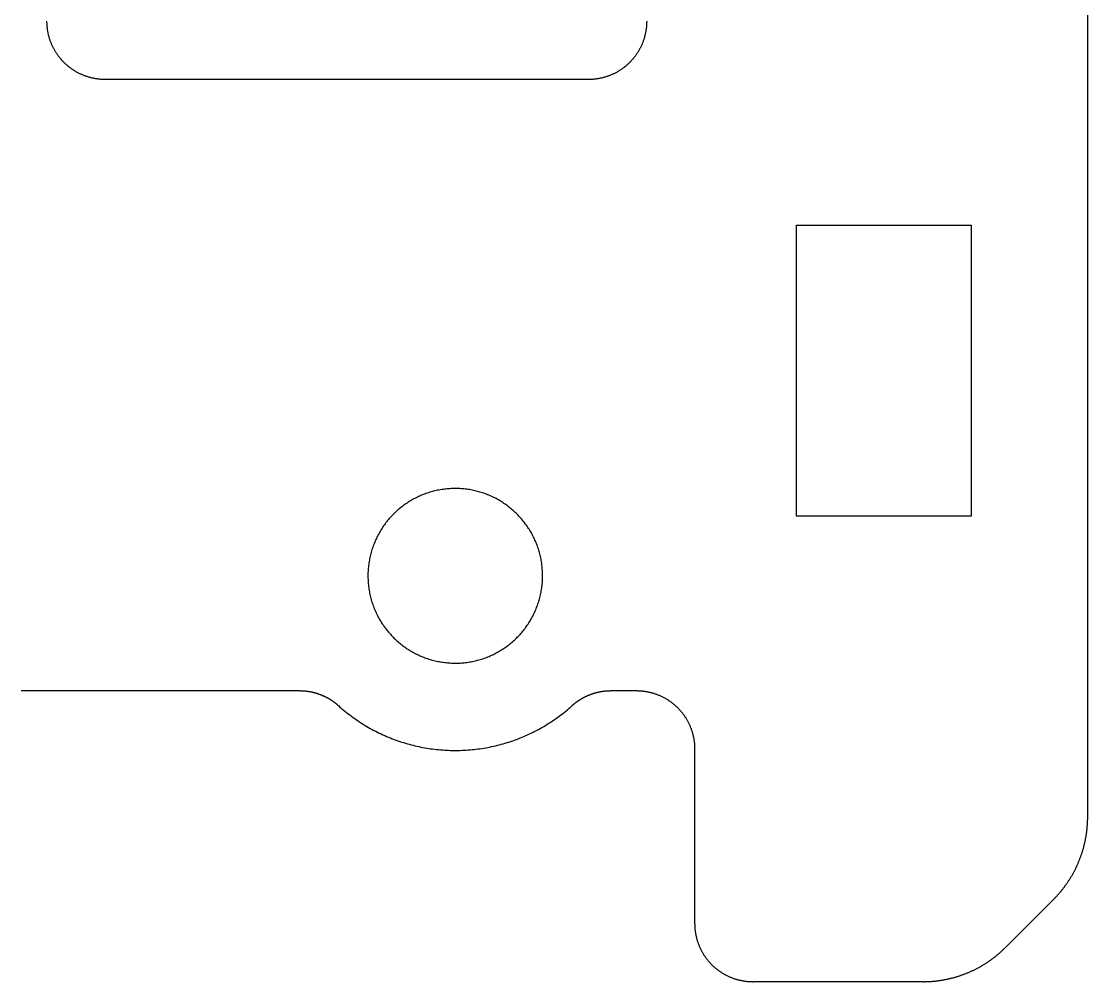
# Model space of a CAD drawing. Extents: x -66 to 66, y -41 to 41.
# Drawn here: x 47.19 to 65.5, y -1.45 to 15.05 of the extents above; entities that cross this region are included whole.
import ezdxf

# ---------------------------------------------------------------- set-up
doc = ezdxf.new("R2010")
doc.units = 0
doc.layers.add('LAYER_1', color=7, linetype='CONTINUOUS')

# ---------------------------------------------------------------- blocks, each defined once
blk = doc.blocks.new('BLOCK_83')
at = {"layer": 'LAYER_1', "color": 1}
blk.add_lwpolyline([(63.5, 11.551), (63.5, 6.551)], dxfattribs=at)
blk = doc.blocks.new('BLOCK_84')
at = {"layer": 'LAYER_1', "color": 1}
blk.add_lwpolyline([(63.5, 6.551), (60.5, 6.551)], dxfattribs=at)
blk = doc.blocks.new('BLOCK_85')
at = {"layer": 'LAYER_1', "color": 1}
blk.add_lwpolyline([(60.5, 6.551), (60.5, 11.551)], dxfattribs=at)
blk = doc.blocks.new('BLOCK_86')
at = {"layer": 'LAYER_1', "color": 1}
blk.add_lwpolyline([(60.5, 11.551), (63.5, 11.551)], dxfattribs=at)
blk = doc.blocks.new('BLOCK_202')
at = {"layer": 'LAYER_1', "color": 7}
blk.add_lwpolyline([(58.75, 2.551), (58.75, -0.449)], dxfattribs=at)
blk = doc.blocks.new('BLOCK_203')
at = {"layer": 'LAYER_1', "color": 7}
blk.add_polyline3d([(58.75, -0.449365, 0), (58.7501, -0.462392, 0), (58.7503, -0.475379, 0), (58.7507, -0.488324, 0), (58.7513, -0.501228, 0), (58.7521, -0.514089, 0), (58.753, -0.526906, 0), (58.754, -0.539678, 0), (58.7552, -0.552404, 0), (58.7566, -0.565083, 0), (58.7582, -0.577714, 0), (58.7599, -0.590296, 0), (58.7617, -0.602828, 0), (58.7637, -0.61531, 0), (58.7659, -0.627739, 0), (58.7682, -0.640115, 0), (58.7706, -0.652438, 0), (58.7732, -0.664705, 0), (58.776, -0.676916, 0), (58.7789, -0.689071, 0), (58.782, -0.701167, 0), (58.7852, -0.713205, 0), (58.7885, -0.725182, 0), (58.792, -0.737098, 0), (58.7957, -0.748953, 0), (58.7994, -0.760744, 0), (58.8033, -0.772471, 0), (58.8074, -0.784134, 0), (58.8116, -0.79573, 0), (58.8159, -0.807259, 0), (58.8204, -0.81872, 0), (58.825, -0.830112, 0), (58.8298, -0.841434, 0), (58.8347, -0.852685, 0), (58.8397, -0.863864, 0), (58.8448, -0.87497, 0), (58.8501, -0.886002, 0), (58.8555, -0.896959, 0), (58.8611, -0.907839, 0), (58.8667, -0.918643, 0), (58.8725, -0.929368, 0), (58.8784, -0.940014, 0), (58.8845, -0.950581, 0), (58.8907, -0.961066, 0), (58.897, -0.971469, 0), (58.9034, -0.981788, 0), (58.9099, -0.992024, 0), (58.9166, -1.00217, 0), (58.9233, -1.01224, 0), (58.9302, -1.02222, 0), (58.9372, -1.03211, 0), (58.9444, -1.04191, 0), (58.9516, -1.05162, 0), (58.959, -1.06123, 0), (58.9665, -1.07076, 0), (58.974, -1.08019, 0), (58.9817, -1.08953, 0), (58.9895, -1.09878, 0), (58.9975, -1.10792, 0), (59.0055, -1.11697, 0), (59.0136, -1.12593, 0), (59.0218, -1.13478, 0), (59.0302, -1.14353, 0), (59.0386, -1.15218, 0), (59.0472, -1.16073, 0), (59.0558, -1.16918, 0), (59.0646, -1.17752, 0), (59.0734, -1.18576, 0), (59.0824, -1.19389, 0), (59.0914, -1.20191, 0), (59.1006, -1.20983, 0), (59.1098, -1.21763, 0), (59.1192, -1.22533, 0), (59.1286, -1.23291, 0), (59.1381, -1.24039, 0), (59.1478, -1.24774, 0), (59.1575, -1.25499, 0), (59.1673, -1.26212, 0), (59.1771, -1.26913, 0), (59.1871, -1.27603, 0), (59.1972, -1.2828, 0), (59.2073, -1.28946, 0), (59.2176, -1.296, 0), (59.2279, -1.30241, 0), (59.2383, -1.30871, 0), (59.2488, -1.31488, 0), (59.2594, -1.32093, 0), (59.27, -1.32685, 0), (59.2807, -1.33264, 0), (59.2915, -1.33831, 0), (59.3024, -1.34385, 0), (59.3134, -1.34926, 0), (59.3244, -1.35454, 0), (59.3355, -1.35968, 0), (59.3467, -1.3647, 0), (59.3579, -1.36958, 0), (59.3693, -1.37433, 0), (59.3806, -1.37894, 0), (59.3921, -1.38342, 0), (59.4036, -1.38776, 0), (59.4152, -1.39196, 0), (59.4269, -1.39602, 0), (59.4386, -1.39994, 0), (59.4504, -1.40371, 0), (59.4623, -1.40735, 0), (59.4742, -1.41084, 0), (59.4862, -1.41419, 0), (59.4982, -1.4174, 0), (59.5103, -1.42045, 0), (59.5224, -1.42336, 0), (59.5347, -1.42612, 0), (59.5469, -1.42873, 0), (59.5593, -1.43119, 0), (59.5716, -1.4335, 0), (59.5841, -1.43566, 0), (59.5965, -1.43766, 0), (59.6091, -1.43951, 0), (59.6217, -1.44121, 0), (59.6343, -1.44274, 0), (59.647, -1.44412, 0), (59.6597, -1.44534, 0), (59.6725, -1.4464, 0), (59.6853, -1.4473, 0), (59.6981, -1.44804, 0), (59.711, -1.44862, 0), (59.724, -1.44903, 0), (59.737, -1.44928, 0), (59.75, -1.44937, 0)], dxfattribs=at)
blk = doc.blocks.new('BLOCK_204')
at = {"layer": 'LAYER_1', "color": 7}
blk.add_lwpolyline([(59.75, -1.449), (62.672, -1.449)], dxfattribs=at)
blk = doc.blocks.new('BLOCK_205')
at = {"layer": 'LAYER_1', "color": 7}
blk.add_polyline3d([(62.6716, -1.44937, 0), (62.6841, -1.44933, 0), (62.6966, -1.44921, 0), (62.7091, -1.44901, 0), (62.7216, -1.44874, 0), (62.7341, -1.44839, 0), (62.7466, -1.44796, 0), (62.7591, -1.44745, 0), (62.7715, -1.44687, 0), (62.784, -1.44621, 0), (62.7964, -1.44547, 0), (62.8088, -1.44465, 0), (62.8213, -1.44376, 0), (62.8337, -1.44279, 0), (62.846, -1.44175, 0), (62.8584, -1.44062, 0), (62.8708, -1.43942, 0), (62.8831, -1.43815, 0), (62.8955, -1.4368, 0), (62.9078, -1.43537, 0), (62.9201, -1.43387, 0), (62.9324, -1.43229, 0), (62.9447, -1.43064, 0), (62.957, -1.42891, 0), (62.9692, -1.4271, 0), (62.9814, -1.42522, 0), (62.9937, -1.42327, 0), (63.0059, -1.42124, 0), (63.018, -1.41914, 0), (63.0302, -1.41696, 0), (63.0424, -1.4147, 0), (63.0545, -1.41238, 0), (63.0666, -1.40997, 0), (63.0787, -1.4075, 0), (63.0908, -1.40495, 0), (63.1028, -1.40232, 0), (63.1149, -1.39963, 0), (63.1269, -1.39686, 0), (63.1389, -1.39401, 0), (63.1509, -1.3911, 0), (63.1628, -1.38811, 0), (63.1747, -1.38504, 0), (63.1867, -1.38191, 0), (63.1985, -1.3787, 0), (63.2104, -1.37542, 0), (63.2223, -1.37206, 0), (63.2341, -1.36864, 0), (63.2459, -1.36514, 0), (63.2577, -1.36157, 0), (63.2694, -1.35793, 0), (63.2811, -1.35421, 0), (63.2928, -1.35043, 0), (63.3045, -1.34657, 0), (63.3162, -1.34264, 0), (63.3278, -1.33864, 0), (63.3394, -1.33457, 0), (63.351, -1.33043, 0), (63.3625, -1.32622, 0), (63.3741, -1.32194, 0), (63.3856, -1.31758, 0), (63.397, -1.31316, 0), (63.4085, -1.30867, 0), (63.4199, -1.3041, 0), (63.4313, -1.29947, 0), (63.4426, -1.29476, 0), (63.4539, -1.28999, 0), (63.4652, -1.28515, 0), (63.4765, -1.28024, 0), (63.4877, -1.27525, 0), (63.499, -1.2702, 0), (63.5101, -1.26508, 0), (63.5213, -1.25989, 0), (63.5324, -1.25464, 0), (63.5435, -1.24931, 0), (63.5545, -1.24392, 0), (63.5655, -1.23845, 0), (63.5765, -1.23292, 0), (63.5875, -1.22732, 0), (63.5984, -1.22166, 0), (63.6093, -1.21592, 0), (63.6201, -1.21012, 0), (63.6309, -1.20425, 0), (63.6417, -1.19831, 0), (63.6525, -1.19231, 0), (63.6632, -1.18623, 0), (63.6739, -1.18009, 0), (63.6845, -1.17389, 0), (63.6951, -1.16762, 0), (63.7057, -1.16128, 0), (63.7162, -1.15487, 0), (63.7267, -1.1484, 0), (63.7372, -1.14186, 0), (63.7476, -1.13526, 0), (63.758, -1.12859, 0), (63.7683, -1.12185, 0), (63.7786, -1.11505, 0), (63.7889, -1.10819, 0), (63.7991, -1.10125, 0), (63.8093, -1.09426, 0), (63.8194, -1.08719, 0), (63.8295, -1.08007, 0), (63.8396, -1.07288, 0), (63.8496, -1.06562, 0), (63.8596, -1.0583, 0), (63.8695, -1.05091, 0), (63.8794, -1.04346, 0), (63.8893, -1.03595, 0), (63.8991, -1.02837, 0), (63.9088, -1.02073, 0), (63.9186, -1.01302, 0), (63.9283, -1.00525, 0), (63.9379, -0.99742, 0), (63.9475, -0.989524, 0), (63.957, -0.981565, 0), (63.9665, -0.973543, 0), (63.976, -0.965458, 0), (63.9854, -0.95731, 0), (63.9948, -0.949099, 0), (64.0041, -0.940826, 0), (64.0133, -0.932491, 0), (64.0226, -0.924093, 0), (64.0317, -0.915634, 0), (64.0409, -0.907112, 0), (64.05, -0.898528, 0), (64.059, -0.889883, 0), (64.068, -0.881177, 0), (64.0769, -0.872408, 0), (64.0858, -0.863579, 0)], dxfattribs=at)
blk = doc.blocks.new('BLOCK_206')
at = {"layer": 'LAYER_1', "color": 7}
blk.add_lwpolyline([(64.086, -0.864), (64.914, -0.035)], dxfattribs=at)
blk = doc.blocks.new('BLOCK_207')
at = {"layer": 'LAYER_1', "color": 7}
blk.add_polyline3d([(64.914, -0.035, 0), (64.923, -0.026, 0), (64.932, -0.017, 0), (64.941, -0.008, 0), (64.949, 0.001, 0), (64.958, 0.01, 0), (64.966, 0.019, 0), (64.975, 0.028, 0), (64.983, 0.037, 0), (64.992, 0.047, 0), (65, 0.056, 0), (65.008, 0.065, 0), (65.016, 0.075, 0), (65.024, 0.084, 0), (65.032, 0.094, 0), (65.04, 0.103, 0), (65.048, 0.113, 0), (65.056, 0.122, 0), (65.064, 0.132, 0), (65.071, 0.142, 0), (65.079, 0.152, 0), (65.087, 0.161, 0), (65.094, 0.171, 0), (65.102, 0.181, 0), (65.109, 0.191, 0), (65.116, 0.201, 0), (65.124, 0.211, 0), (65.131, 0.221, 0), (65.138, 0.231, 0), (65.145, 0.241, 0), (65.152, 0.252, 0), (65.159, 0.262, 0), (65.166, 0.272, 0), (65.172, 0.282, 0), (65.179, 0.293, 0), (65.186, 0.303, 0), (65.192, 0.313, 0), (65.199, 0.324, 0), (65.206, 0.334, 0), (65.212, 0.345, 0), (65.218, 0.356, 0), (65.225, 0.366, 0), (65.231, 0.377, 0), (65.237, 0.387, 0), (65.243, 0.398, 0), (65.249, 0.409, 0), (65.255, 0.42, 0), (65.261, 0.431, 0), (65.267, 0.441, 0), (65.272, 0.452, 0), (65.278, 0.463, 0), (65.284, 0.474, 0), (65.289, 0.485, 0), (65.295, 0.496, 0), (65.3, 0.507, 0), (65.305, 0.518, 0), (65.311, 0.529, 0), (65.316, 0.541, 0), (65.321, 0.552, 0), (65.326, 0.563, 0), (65.331, 0.574, 0), (65.336, 0.585, 0), (65.341, 0.597, 0), (65.345, 0.608, 0), (65.35, 0.619, 0), (65.355, 0.631, 0), (65.359, 0.642, 0), (65.364, 0.654, 0), (65.368, 0.665, 0), (65.373, 0.677, 0), (65.377, 0.688, 0), (65.381, 0.7, 0), (65.385, 0.711, 0), (65.389, 0.723, 0), (65.393, 0.734, 0), (65.397, 0.746, 0), (65.401, 0.758, 0), (65.405, 0.769, 0), (65.409, 0.781, 0), (65.412, 0.793, 0), (65.416, 0.805, 0), (65.419, 0.817, 0), (65.423, 0.828, 0), (65.426, 0.84, 0), (65.429, 0.852, 0), (65.433, 0.864, 0), (65.436, 0.876, 0), (65.439, 0.888, 0), (65.442, 0.9, 0), (65.445, 0.912, 0), (65.448, 0.924, 0), (65.45, 0.936, 0), (65.453, 0.948, 0), (65.456, 0.96, 0), (65.458, 0.972, 0), (65.461, 0.984, 0), (65.463, 0.996, 0), (65.465, 1.008, 0), (65.468, 1.02, 0), (65.47, 1.033, 0), (65.472, 1.045, 0), (65.474, 1.057, 0), (65.476, 1.069, 0), (65.478, 1.081, 0), (65.48, 1.094, 0), (65.481, 1.106, 0), (65.483, 1.118, 0), (65.484, 1.131, 0), (65.486, 1.143, 0), (65.487, 1.155, 0), (65.489, 1.167, 0), (65.49, 1.18, 0), (65.491, 1.192, 0), (65.492, 1.205, 0), (65.493, 1.217, 0), (65.494, 1.229, 0), (65.495, 1.242, 0), (65.496, 1.254, 0), (65.497, 1.267, 0), (65.498, 1.279, 0), (65.498, 1.292, 0), (65.499, 1.304, 0), (65.499, 1.317, 0), (65.499, 1.329, 0), (65.5, 1.342, 0), (65.5, 1.354, 0), (65.5, 1.367, 0), (65.5, 1.379, 0)], dxfattribs=at)
blk = doc.blocks.new('BLOCK_208')
at = {"layer": 'LAYER_1', "color": 7}
blk.add_lwpolyline([(65.5, 1.379), (65.5, 37.722)], dxfattribs=at)
blk = doc.blocks.new('BLOCK_240')
at = {"layer": 'LAYER_1', "color": 7}
blk.add_lwpolyline([(47.185, 3.551), (51.962, 3.551)], dxfattribs=at)
blk = doc.blocks.new('BLOCK_241')
at = {"layer": 'LAYER_1', "color": 7}
blk.add_polyline3d([(51.9623, 3.55063, 0), (51.9681, 3.55062, 0), (51.974, 3.55057, 0), (51.9798, 3.55048, 0), (51.9856, 3.55036, 0), (51.9914, 3.55021, 0), (51.9973, 3.55002, 0), (52.0031, 3.5498, 0), (52.0089, 3.54955, 0), (52.0147, 3.54926, 0), (52.0205, 3.54894, 0), (52.0263, 3.54859, 0), (52.0321, 3.5482, 0), (52.0378, 3.54778, 0), (52.0436, 3.54732, 0), (52.0494, 3.54684, 0), (52.0552, 3.54631, 0), (52.0609, 3.54576, 0), (52.0667, 3.54517, 0), (52.0724, 3.54455, 0), (52.0782, 3.5439, 0), (52.0839, 3.54321, 0), (52.0897, 3.54249, 0), (52.0954, 3.54174, 0), (52.1011, 3.54095, 0), (52.1068, 3.54014, 0), (52.1126, 3.53929, 0), (52.1183, 3.5384, 0), (52.1239, 3.53749, 0), (52.1296, 3.53654, 0), (52.1353, 3.53556, 0), (52.141, 3.53454, 0), (52.1467, 3.5335, 0), (52.1523, 3.53242, 0), (52.158, 3.53131, 0), (52.1636, 3.53016, 0), (52.1693, 3.52899, 0), (52.1749, 3.52778, 0), (52.1805, 3.52654, 0), (52.1861, 3.52527, 0), (52.1917, 3.52397, 0), (52.1973, 3.52263, 0), (52.2029, 3.52126, 0), (52.2085, 3.51986, 0), (52.214, 3.51843, 0), (52.2196, 3.51697, 0), (52.2251, 3.51548, 0), (52.2307, 3.51395, 0), (52.2362, 3.51239, 0), (52.2417, 3.5108, 0), (52.2472, 3.50918, 0), (52.2527, 3.50753, 0), (52.2582, 3.50585, 0), (52.2637, 3.50413, 0), (52.2692, 3.50238, 0), (52.2746, 3.50061, 0), (52.2801, 3.4988, 0), (52.2855, 3.49696, 0), (52.291, 3.49509, 0), (52.2964, 3.49318, 0), (52.3018, 3.49125, 0), (52.3072, 3.48929, 0), (52.3125, 3.48729, 0), (52.3179, 3.48527, 0), (52.3233, 3.48321, 0), (52.3286, 3.48112, 0), (52.334, 3.47901, 0), (52.3393, 3.47686, 0), (52.3446, 3.47468, 0), (52.3499, 3.47247, 0), (52.3552, 3.47023, 0), (52.3604, 3.46796, 0), (52.3657, 3.46566, 0), (52.3709, 3.46333, 0), (52.3762, 3.46097, 0), (52.3814, 3.45858, 0), (52.3866, 3.45615, 0), (52.3918, 3.4537, 0), (52.397, 3.45122, 0), (52.4022, 3.44871, 0), (52.4073, 3.44617, 0), (52.4124, 3.4436, 0), (52.4176, 3.44099, 0), (52.4227, 3.43836, 0), (52.4278, 3.4357, 0), (52.4329, 3.43301, 0), (52.4379, 3.43029, 0), (52.443, 3.42754, 0), (52.448, 3.42476, 0), (52.453, 3.42195, 0), (52.458, 3.41911, 0), (52.463, 3.41625, 0), (52.468, 3.41335, 0), (52.473, 3.41042, 0), (52.4779, 3.40747, 0), (52.4828, 3.40448, 0), (52.4877, 3.40147, 0), (52.4926, 3.39843, 0), (52.4975, 3.39536, 0), (52.5024, 3.39225, 0), (52.5072, 3.38913, 0), (52.5121, 3.38597, 0), (52.5169, 3.38278, 0), (52.5217, 3.37956, 0), (52.5264, 3.37632, 0), (52.5312, 3.37304, 0), (52.5359, 3.36974, 0), (52.5407, 3.36641, 0), (52.5454, 3.36305, 0), (52.5501, 3.35967, 0), (52.5547, 3.35625, 0), (52.5594, 3.35281, 0), (52.564, 3.34933, 0), (52.5687, 3.34583, 0), (52.5733, 3.3423, 0), (52.5778, 3.33875, 0), (52.5824, 3.33516, 0), (52.5869, 3.33155, 0), (52.5915, 3.32791, 0), (52.596, 3.32424, 0), (52.6005, 3.32054, 0), (52.6049, 3.31682, 0), (52.6094, 3.31306, 0), (52.6138, 3.30928, 0), (52.6182, 3.30547, 0), (52.6226, 3.30164, 0), (52.627, 3.29778, 0), (52.6313, 3.29388, 0)], dxfattribs=at)
blk = doc.blocks.new('BLOCK_242')
at = {"layer": 'LAYER_1', "color": 7}
blk.add_polyline3d([(52.6313, 3.29388, 0), (52.6584, 3.26982, 0), (52.6857, 3.24613, 0), (52.7131, 3.22282, 0), (52.7408, 3.1999, 0), (52.7688, 3.17736, 0), (52.7969, 3.1552, 0), (52.8252, 3.13343, 0), (52.8537, 3.11203, 0), (52.8824, 3.09102, 0), (52.9113, 3.07039, 0), (52.9403, 3.05014, 0), (52.9696, 3.03027, 0), (52.999, 3.01079, 0), (53.0286, 2.99169, 0), (53.0584, 2.97297, 0), (53.0883, 2.95463, 0), (53.1184, 2.93667, 0), (53.1487, 2.9191, 0), (53.1791, 2.90191, 0), (53.2097, 2.8851, 0), (53.2405, 2.86867, 0), (53.2713, 2.85262, 0), (53.3024, 2.83696, 0), (53.3335, 2.82168, 0), (53.3648, 2.80678, 0), (53.3963, 2.79226, 0), (53.4278, 2.77812, 0), (53.4595, 2.76437, 0), (53.4913, 2.751, 0), (53.5233, 2.73801, 0), (53.5553, 2.7254, 0), (53.5875, 2.71318, 0), (53.6197, 2.70133, 0), (53.6521, 2.68987, 0), (53.6846, 2.67879, 0), (53.7172, 2.6681, 0), (53.7498, 2.65778, 0), (53.7826, 2.64785, 0), (53.8155, 2.6383, 0), (53.8484, 2.62913, 0), (53.8814, 2.62034, 0), (53.9145, 2.61193, 0), (53.9477, 2.60391, 0), (53.9809, 2.59627, 0), (54.0142, 2.58901, 0), (54.0476, 2.58214, 0), (54.081, 2.57564, 0), (54.1145, 2.56953, 0), (54.1481, 2.5638, 0), (54.1817, 2.55845, 0), (54.2153, 2.55348, 0), (54.249, 2.5489, 0), (54.2827, 2.54469, 0), (54.3165, 2.54087, 0), (54.3503, 2.53744, 0), (54.3841, 2.53438, 0), (54.4179, 2.53171, 0), (54.4518, 2.52941, 0), (54.4857, 2.5275, 0), (54.5196, 2.52597, 0), (54.5535, 2.52483, 0), (54.5875, 2.52406, 0), (54.6214, 2.52368, 0), (54.6553, 2.52368, 0), (54.6893, 2.52406, 0), (54.7232, 2.52483, 0), (54.7571, 2.52597, 0), (54.791, 2.5275, 0), (54.8249, 2.52941, 0), (54.8588, 2.53171, 0), (54.8926, 2.53438, 0), (54.9264, 2.53744, 0), (54.9602, 2.54087, 0), (54.994, 2.54469, 0), (55.0277, 2.5489, 0), (55.0614, 2.55348, 0), (55.0951, 2.55845, 0), (55.1286, 2.5638, 0), (55.1622, 2.56953, 0), (55.1957, 2.57564, 0), (55.2291, 2.58214, 0), (55.2625, 2.58901, 0), (55.2958, 2.59627, 0), (55.329, 2.60391, 0), (55.3622, 2.61193, 0), (55.3953, 2.62034, 0), (55.4283, 2.62913, 0), (55.4613, 2.6383, 0), (55.4941, 2.64785, 0), (55.5269, 2.65778, 0), (55.5596, 2.6681, 0), (55.5921, 2.67879, 0), (55.6246, 2.68987, 0), (55.657, 2.70133, 0), (55.6893, 2.71318, 0), (55.7214, 2.7254, 0), (55.7535, 2.73801, 0), (55.7854, 2.751, 0), (55.8172, 2.76437, 0), (55.8489, 2.77812, 0), (55.8805, 2.79226, 0), (55.9119, 2.80678, 0), (55.9432, 2.82168, 0), (55.9744, 2.83696, 0), (56.0054, 2.85262, 0), (56.0363, 2.86867, 0), (56.067, 2.8851, 0), (56.0976, 2.90191, 0), (56.128, 2.9191, 0), (56.1583, 2.93667, 0), (56.1884, 2.95463, 0), (56.2183, 2.97297, 0), (56.2481, 2.99169, 0), (56.2777, 3.01079, 0), (56.3071, 3.03027, 0), (56.3364, 3.05014, 0), (56.3655, 3.07039, 0), (56.3943, 3.09102, 0), (56.423, 3.11203, 0), (56.4515, 3.13343, 0), (56.4799, 3.1552, 0), (56.508, 3.17736, 0), (56.5359, 3.1999, 0), (56.5636, 3.22282, 0), (56.5911, 3.24613, 0), (56.6183, 3.26982, 0), (56.6454, 3.29388, 0)], dxfattribs=at)
blk = doc.blocks.new('BLOCK_243')
at = {"layer": 'LAYER_1', "color": 7}
blk.add_polyline3d([(56.6454, 3.29388, 0), (56.6497, 3.29778, 0), (56.6541, 3.30164, 0), (56.6585, 3.30547, 0), (56.6629, 3.30928, 0), (56.6673, 3.31306, 0), (56.6718, 3.31682, 0), (56.6763, 3.32054, 0), (56.6807, 3.32424, 0), (56.6852, 3.32791, 0), (56.6898, 3.33155, 0), (56.6943, 3.33516, 0), (56.6989, 3.33875, 0), (56.7035, 3.3423, 0), (56.7081, 3.34583, 0), (56.7127, 3.34933, 0), (56.7173, 3.35281, 0), (56.722, 3.35625, 0), (56.7266, 3.35967, 0), (56.7313, 3.36305, 0), (56.736, 3.36641, 0), (56.7408, 3.36974, 0), (56.7455, 3.37304, 0), (56.7503, 3.37632, 0), (56.7551, 3.37956, 0), (56.7599, 3.38278, 0), (56.7647, 3.38597, 0), (56.7695, 3.38913, 0), (56.7743, 3.39225, 0), (56.7792, 3.39536, 0), (56.7841, 3.39843, 0), (56.789, 3.40147, 0), (56.7939, 3.40448, 0), (56.7988, 3.40747, 0), (56.8038, 3.41042, 0), (56.8087, 3.41335, 0), (56.8137, 3.41625, 0), (56.8187, 3.41911, 0), (56.8237, 3.42195, 0), (56.8287, 3.42476, 0), (56.8337, 3.42754, 0), (56.8388, 3.43029, 0), (56.8439, 3.43301, 0), (56.8489, 3.4357, 0), (56.854, 3.43836, 0), (56.8592, 3.44099, 0), (56.8643, 3.4436, 0), (56.8694, 3.44617, 0), (56.8746, 3.44871, 0), (56.8797, 3.45122, 0), (56.8849, 3.4537, 0), (56.8901, 3.45615, 0), (56.8953, 3.45858, 0), (56.9005, 3.46097, 0), (56.9058, 3.46333, 0), (56.911, 3.46566, 0), (56.9163, 3.46796, 0), (56.9215, 3.47023, 0), (56.9268, 3.47247, 0), (56.9321, 3.47468, 0), (56.9374, 3.47686, 0), (56.9428, 3.47901, 0), (56.9481, 3.48112, 0), (56.9534, 3.48321, 0), (56.9588, 3.48527, 0), (56.9642, 3.48729, 0), (56.9696, 3.48929, 0), (56.9749, 3.49125, 0), (56.9803, 3.49318, 0), (56.9858, 3.49509, 0), (56.9912, 3.49696, 0), (56.9966, 3.4988, 0), (57.0021, 3.50061, 0), (57.0075, 3.50238, 0), (57.013, 3.50413, 0), (57.0185, 3.50585, 0), (57.024, 3.50753, 0), (57.0295, 3.50918, 0), (57.035, 3.5108, 0), (57.0405, 3.51239, 0), (57.046, 3.51395, 0), (57.0516, 3.51548, 0), (57.0571, 3.51697, 0), (57.0627, 3.51843, 0), (57.0682, 3.51986, 0), (57.0738, 3.52126, 0), (57.0794, 3.52263, 0), (57.085, 3.52397, 0), (57.0906, 3.52527, 0), (57.0962, 3.52654, 0), (57.1018, 3.52778, 0), (57.1075, 3.52899, 0), (57.1131, 3.53016, 0), (57.1187, 3.53131, 0), (57.1244, 3.53242, 0), (57.1301, 3.5335, 0), (57.1357, 3.53454, 0), (57.1414, 3.53556, 0), (57.1471, 3.53654, 0), (57.1528, 3.53749, 0), (57.1585, 3.5384, 0), (57.1642, 3.53929, 0), (57.1699, 3.54014, 0), (57.1756, 3.54095, 0), (57.1813, 3.54174, 0), (57.187, 3.54249, 0), (57.1928, 3.54321, 0), (57.1985, 3.5439, 0), (57.2043, 3.54455, 0), (57.21, 3.54517, 0), (57.2158, 3.54576, 0), (57.2215, 3.54631, 0), (57.2273, 3.54684, 0), (57.2331, 3.54732, 0), (57.2389, 3.54778, 0), (57.2447, 3.5482, 0), (57.2504, 3.54859, 0), (57.2562, 3.54894, 0), (57.262, 3.54926, 0), (57.2678, 3.54955, 0), (57.2736, 3.5498, 0), (57.2795, 3.55002, 0), (57.2853, 3.55021, 0), (57.2911, 3.55036, 0), (57.2969, 3.55048, 0), (57.3027, 3.55057, 0), (57.3086, 3.55062, 0), (57.3144, 3.55063, 0)], dxfattribs=at)
blk = doc.blocks.new('BLOCK_244')
at = {"layer": 'LAYER_1', "color": 7}
blk.add_lwpolyline([(57.314, 3.551), (57.75, 3.551)], dxfattribs=at)
blk = doc.blocks.new('BLOCK_245')
at = {"layer": 'LAYER_1', "color": 7}
blk.add_polyline3d([(57.75, 3.55063, 0), (57.763, 3.55055, 0), (57.776, 3.5503, 0), (57.789, 3.54989, 0), (57.8019, 3.54931, 0), (57.8147, 3.54857, 0), (57.8275, 3.54767, 0), (57.8403, 3.54661, 0), (57.853, 3.54539, 0), (57.8657, 3.54401, 0), (57.8783, 3.54247, 0), (57.8909, 3.54078, 0), (57.9035, 3.53893, 0), (57.9159, 3.53693, 0), (57.9284, 3.53477, 0), (57.9408, 3.53246, 0), (57.9531, 3.53, 0), (57.9653, 3.52739, 0), (57.9776, 3.52463, 0), (57.9897, 3.52172, 0), (58.0018, 3.51866, 0), (58.0138, 3.51546, 0), (58.0258, 3.51211, 0), (58.0377, 3.50862, 0), (58.0496, 3.50498, 0), (58.0614, 3.50121, 0), (58.0731, 3.49728, 0), (58.0848, 3.49322, 0), (58.0964, 3.48902, 0), (58.1079, 3.48469, 0), (58.1194, 3.48021, 0), (58.1307, 3.4756, 0), (58.1421, 3.47085, 0), (58.1533, 3.46597, 0), (58.1645, 3.46095, 0), (58.1756, 3.4558, 0), (58.1866, 3.45053, 0), (58.1976, 3.44512, 0), (58.2085, 3.43958, 0), (58.2193, 3.43391, 0), (58.23, 3.42812, 0), (58.2406, 3.42219, 0), (58.2512, 3.41615, 0), (58.2617, 3.40998, 0), (58.2721, 3.40368, 0), (58.2824, 3.39727, 0), (58.2927, 3.39073, 0), (58.3028, 3.38407, 0), (58.3129, 3.37729, 0), (58.3229, 3.3704, 0), (58.3327, 3.36339, 0), (58.3425, 3.35626, 0), (58.3522, 3.34901, 0), (58.3619, 3.34165, 0), (58.3714, 3.33418, 0), (58.3808, 3.3266, 0), (58.3902, 3.3189, 0), (58.3994, 3.3111, 0), (58.4086, 3.30318, 0), (58.4176, 3.29516, 0), (58.4266, 3.28703, 0), (58.4354, 3.27879, 0), (58.4442, 3.27045, 0), (58.4528, 3.262, 0), (58.4614, 3.25345, 0), (58.4698, 3.2448, 0), (58.4782, 3.23605, 0), (58.4864, 3.2272, 0), (58.4945, 3.21824, 0), (58.5025, 3.20919, 0), (58.5105, 3.20005, 0), (58.5183, 3.1908, 0), (58.526, 3.18146, 0), (58.5335, 3.17203, 0), (58.541, 3.1625, 0), (58.5484, 3.15288, 0), (58.5556, 3.14317, 0), (58.5628, 3.13337, 0), (58.5698, 3.12349, 0), (58.5767, 3.11351, 0), (58.5834, 3.10344, 0), (58.5901, 3.09329, 0), (58.5966, 3.08306, 0), (58.603, 3.07274, 0), (58.6093, 3.06233, 0), (58.6155, 3.05185, 0), (58.6216, 3.04128, 0), (58.6275, 3.03064, 0), (58.6333, 3.01991, 0), (58.6389, 3.00911, 0), (58.6445, 2.99823, 0), (58.6499, 2.98727, 0), (58.6552, 2.97624, 0), (58.6603, 2.96513, 0), (58.6653, 2.95395, 0), (58.6702, 2.9427, 0), (58.675, 2.93138, 0), (58.6796, 2.91999, 0), (58.6841, 2.90853, 0), (58.6884, 2.897, 0), (58.6926, 2.8854, 0), (58.6967, 2.87374, 0), (58.7006, 2.86201, 0), (58.7043, 2.85022, 0), (58.708, 2.83837, 0), (58.7115, 2.82645, 0), (58.7148, 2.81447, 0), (58.718, 2.80244, 0), (58.7211, 2.79034, 0), (58.724, 2.77819, 0), (58.7268, 2.76597, 0), (58.7294, 2.75371, 0), (58.7318, 2.74138, 0), (58.7341, 2.72901, 0), (58.7363, 2.71658, 0), (58.7383, 2.7041, 0), (58.7401, 2.69157, 0), (58.7418, 2.67898, 0), (58.7434, 2.66635, 0), (58.7448, 2.65367, 0), (58.746, 2.64095, 0), (58.747, 2.62817, 0), (58.7479, 2.61536, 0), (58.7487, 2.6025, 0), (58.7493, 2.58959, 0), (58.7497, 2.57665, 0), (58.7499, 2.56366, 0), (58.75, 2.55063, 0)], dxfattribs=at)
blk = doc.blocks.new('BLOCK_306')
at = {"layer": 'LAYER_1', "color": 1}
blk.add_polyline3d([(57.9258, 15.0506, 0), (57.9257, 15.0376, 0), (57.9255, 15.0246, 0), (57.9251, 15.0117, 0), (57.9245, 14.9988, 0), (57.9237, 14.9859, 0), (57.9228, 14.9731, 0), (57.9218, 14.9603, 0), (57.9206, 14.9476, 0), (57.9192, 14.9349, 0), (57.9177, 14.9223, 0), (57.916, 14.9097, 0), (57.9141, 14.8972, 0), (57.9121, 14.8847, 0), (57.9099, 14.8723, 0), (57.9076, 14.8599, 0), (57.9052, 14.8476, 0), (57.9026, 14.8353, 0), (57.8998, 14.8231, 0), (57.8969, 14.8109, 0), (57.8938, 14.7988, 0), (57.8906, 14.7868, 0), (57.8873, 14.7748, 0), (57.8838, 14.7629, 0), (57.8802, 14.751, 0), (57.8764, 14.7393, 0), (57.8725, 14.7275, 0), (57.8684, 14.7159, 0), (57.8642, 14.7043, 0), (57.8599, 14.6927, 0), (57.8554, 14.6813, 0), (57.8508, 14.6699, 0), (57.846, 14.6586, 0), (57.8411, 14.6473, 0), (57.8361, 14.6361, 0), (57.831, 14.625, 0), (57.8257, 14.614, 0), (57.8203, 14.603, 0), (57.8148, 14.5922, 0), (57.8091, 14.5814, 0), (57.8033, 14.5706, 0), (57.7974, 14.56, 0), (57.7913, 14.5494, 0), (57.7852, 14.5389, 0), (57.7789, 14.5285, 0), (57.7724, 14.5182, 0), (57.7659, 14.508, 0), (57.7592, 14.4978, 0), (57.7525, 14.4878, 0), (57.7456, 14.4778, 0), (57.7386, 14.4679, 0), (57.7314, 14.4581, 0), (57.7242, 14.4484, 0), (57.7168, 14.4388, 0), (57.7094, 14.4292, 0), (57.7018, 14.4198, 0), (57.6941, 14.4105, 0), (57.6863, 14.4012, 0), (57.6784, 14.3921, 0), (57.6703, 14.383, 0), (57.6622, 14.3741, 0), (57.654, 14.3652, 0), (57.6456, 14.3565, 0), (57.6372, 14.3478, 0), (57.6286, 14.3393, 0), (57.62, 14.3308, 0), (57.6112, 14.3225, 0), (57.6024, 14.3142, 0), (57.5934, 14.3061, 0), (57.5844, 14.2981, 0), (57.5752, 14.2902, 0), (57.566, 14.2824, 0), (57.5566, 14.2747, 0), (57.5472, 14.2671, 0), (57.5377, 14.2596, 0), (57.5281, 14.2523, 0), (57.5184, 14.245, 0), (57.5086, 14.2379, 0), (57.4987, 14.2309, 0), (57.4887, 14.224, 0), (57.4786, 14.2172, 0), (57.4685, 14.2105, 0), (57.4582, 14.204, 0), (57.4479, 14.1976, 0), (57.4375, 14.1913, 0), (57.427, 14.1851, 0), (57.4165, 14.1791, 0), (57.4058, 14.1732, 0), (57.3951, 14.1674, 0), (57.3843, 14.1617, 0), (57.3734, 14.1562, 0), (57.3624, 14.1507, 0), (57.3514, 14.1455, 0), (57.3403, 14.1403, 0), (57.3291, 14.1353, 0), (57.3179, 14.1304, 0), (57.3066, 14.1257, 0), (57.2952, 14.1211, 0), (57.2837, 14.1166, 0), (57.2722, 14.1122, 0), (57.2606, 14.108, 0), (57.2489, 14.104, 0), (57.2372, 14.1001, 0), (57.2254, 14.0963, 0), (57.2135, 14.0926, 0), (57.2016, 14.0892, 0), (57.1896, 14.0858, 0), (57.1776, 14.0826, 0), (57.1655, 14.0795, 0), (57.1534, 14.0766, 0), (57.1412, 14.0739, 0), (57.1289, 14.0713, 0), (57.1166, 14.0688, 0), (57.1042, 14.0665, 0), (57.0918, 14.0643, 0), (57.0793, 14.0623, 0), (57.0667, 14.0605, 0), (57.0542, 14.0588, 0), (57.0415, 14.0573, 0), (57.0288, 14.0559, 0), (57.0161, 14.0547, 0), (57.0034, 14.0536, 0), (56.9905, 14.0527, 0), (56.9777, 14.052, 0), (56.9648, 14.0514, 0), (56.9518, 14.051, 0), (56.9388, 14.0507, 0), (56.9258, 14.0506, 0)], dxfattribs=at)
blk = doc.blocks.new('BLOCK_307')
at = {"layer": 'LAYER_1', "color": 1}
blk.add_lwpolyline([(56.926, 14.051), (48.626, 14.051)], dxfattribs=at)
blk = doc.blocks.new('BLOCK_308')
at = {"layer": 'LAYER_1', "color": 1}
blk.add_polyline3d([(48.6258, 14.0506, 0), (48.6128, 14.0507, 0), (48.5998, 14.051, 0), (48.5869, 14.0514, 0), (48.5739, 14.052, 0), (48.5611, 14.0527, 0), (48.5483, 14.0536, 0), (48.5355, 14.0547, 0), (48.5228, 14.0559, 0), (48.5101, 14.0573, 0), (48.4975, 14.0588, 0), (48.4849, 14.0605, 0), (48.4723, 14.0623, 0), (48.4599, 14.0643, 0), (48.4474, 14.0665, 0), (48.4351, 14.0688, 0), (48.4227, 14.0713, 0), (48.4105, 14.0739, 0), (48.3983, 14.0766, 0), (48.3861, 14.0795, 0), (48.374, 14.0826, 0), (48.362, 14.0858, 0), (48.35, 14.0892, 0), (48.3381, 14.0926, 0), (48.3262, 14.0963, 0), (48.3144, 14.1001, 0), (48.3027, 14.104, 0), (48.291, 14.108, 0), (48.2794, 14.1122, 0), (48.2679, 14.1166, 0), (48.2565, 14.1211, 0), (48.2451, 14.1257, 0), (48.2337, 14.1304, 0), (48.2225, 14.1353, 0), (48.2113, 14.1403, 0), (48.2002, 14.1455, 0), (48.1892, 14.1507, 0), (48.1782, 14.1562, 0), (48.1673, 14.1617, 0), (48.1565, 14.1674, 0), (48.1458, 14.1732, 0), (48.1352, 14.1791, 0), (48.1246, 14.1851, 0), (48.1141, 14.1913, 0), (48.1037, 14.1976, 0), (48.0934, 14.204, 0), (48.0832, 14.2105, 0), (48.073, 14.2172, 0), (48.0629, 14.224, 0), (48.053, 14.2309, 0), (48.0431, 14.2379, 0), (48.0333, 14.245, 0), (48.0236, 14.2523, 0), (48.0139, 14.2596, 0), (48.0044, 14.2671, 0), (47.995, 14.2747, 0), (47.9856, 14.2824, 0), (47.9764, 14.2902, 0), (47.9673, 14.2981, 0), (47.9582, 14.3061, 0), (47.9492, 14.3142, 0), (47.9404, 14.3225, 0), (47.9316, 14.3308, 0), (47.923, 14.3393, 0), (47.9144, 14.3478, 0), (47.906, 14.3565, 0), (47.8977, 14.3652, 0), (47.8894, 14.3741, 0), (47.8813, 14.383, 0), (47.8733, 14.3921, 0), (47.8653, 14.4012, 0), (47.8575, 14.4105, 0), (47.8498, 14.4198, 0), (47.8423, 14.4292, 0), (47.8348, 14.4388, 0), (47.8274, 14.4484, 0), (47.8202, 14.4581, 0), (47.8131, 14.4679, 0), (47.806, 14.4778, 0), (47.7992, 14.4878, 0), (47.7924, 14.4978, 0), (47.7857, 14.508, 0), (47.7792, 14.5182, 0), (47.7728, 14.5285, 0), (47.7665, 14.5389, 0), (47.7603, 14.5494, 0), (47.7543, 14.56, 0), (47.7483, 14.5706, 0), (47.7425, 14.5814, 0), (47.7369, 14.5922, 0), (47.7313, 14.603, 0), (47.7259, 14.614, 0), (47.7206, 14.625, 0), (47.7155, 14.6361, 0), (47.7105, 14.6473, 0), (47.7056, 14.6586, 0), (47.7008, 14.6699, 0), (47.6962, 14.6813, 0), (47.6918, 14.6927, 0), (47.6874, 14.7043, 0), (47.6832, 14.7159, 0), (47.6792, 14.7275, 0), (47.6752, 14.7393, 0), (47.6715, 14.751, 0), (47.6678, 14.7629, 0), (47.6643, 14.7748, 0), (47.661, 14.7868, 0), (47.6578, 14.7988, 0), (47.6547, 14.8109, 0), (47.6518, 14.8231, 0), (47.6491, 14.8353, 0), (47.6464, 14.8476, 0), (47.644, 14.8599, 0), (47.6417, 14.8723, 0), (47.6395, 14.8847, 0), (47.6375, 14.8972, 0), (47.6357, 14.9097, 0), (47.634, 14.9223, 0), (47.6324, 14.9349, 0), (47.6311, 14.9476, 0), (47.6298, 14.9603, 0), (47.6288, 14.9731, 0), (47.6279, 14.9859, 0), (47.6271, 14.9988, 0), (47.6266, 15.0117, 0), (47.6261, 15.0246, 0), (47.6259, 15.0376, 0), (47.6258, 15.0506, 0)], dxfattribs=at)
blk = doc.blocks.new('BLOCK_325')
at = {"layer": 'LAYER_1', "color": 1}
blk.add_polyline3d([(56.1384, 5.52363, 0), (56.1382, 5.54791, 0), (56.1376, 5.57209, 0), (56.1366, 5.59617, 0), (56.1353, 5.62015, 0), (56.1336, 5.64404, 0), (56.1315, 5.66782, 0), (56.1291, 5.69149, 0), (56.1263, 5.71505, 0), (56.1231, 5.73849, 0), (56.1196, 5.76183, 0), (56.1157, 5.78504, 0), (56.1114, 5.80813, 0), (56.1068, 5.83109, 0), (56.1019, 5.85393, 0), (56.0966, 5.87664, 0), (56.091, 5.89921, 0), (56.085, 5.92165, 0), (56.0787, 5.94395, 0), (56.072, 5.9661, 0), (56.0651, 5.98811, 0), (56.0578, 6.00998, 0), (56.0501, 6.03169, 0), (56.0422, 6.05325, 0), (56.0339, 6.07465, 0), (56.0253, 6.09589, 0), (56.0164, 6.11697, 0), (56.0072, 6.13788, 0), (55.9977, 6.15863, 0), (55.9879, 6.1792, 0), (55.9778, 6.1996, 0), (55.9674, 6.21983, 0), (55.9566, 6.23987, 0), (55.9456, 6.25973, 0), (55.9343, 6.27941, 0), (55.9227, 6.2989, 0), (55.9109, 6.31819, 0), (55.8987, 6.33729, 0), (55.8863, 6.3562, 0), (55.8736, 6.3749, 0), (55.8606, 6.3934, 0), (55.8473, 6.4117, 0), (55.8338, 6.42979, 0), (55.82, 6.44766, 0), (55.806, 6.46532, 0), (55.7917, 6.48277, 0), (55.7771, 6.49999, 0), (55.7623, 6.51699, 0), (55.7473, 6.53376, 0), (55.732, 6.55031, 0), (55.7164, 6.56662, 0), (55.7006, 6.5827, 0), (55.6846, 6.59854, 0), (55.6683, 6.61414, 0), (55.6518, 6.6295, 0), (55.6351, 6.64461, 0), (55.6181, 6.65947, 0), (55.601, 6.67408, 0), (55.5836, 6.68843, 0), (55.5659, 6.70253, 0), (55.5481, 6.71636, 0), (55.5301, 6.72993, 0), (55.5118, 6.74324, 0), (55.4933, 6.75628, 0), (55.4747, 6.76904, 0), (55.4558, 6.78153, 0), (55.4368, 6.79374, 0), (55.4175, 6.80566, 0), (55.398, 6.81731, 0), (55.3784, 6.82867, 0), (55.3586, 6.83974, 0), (55.3386, 6.85051, 0), (55.3184, 6.86099, 0), (55.298, 6.87117, 0), (55.2775, 6.88105, 0), (55.2568, 6.89063, 0), (55.2359, 6.8999, 0), (55.2148, 6.90886, 0), (55.1936, 6.9175, 0), (55.1723, 6.92583, 0), (55.1507, 6.93385, 0), (55.1291, 6.94154, 0), (55.1072, 6.9489, 0), (55.0852, 6.95594, 0), (55.0631, 6.96265, 0), (55.0408, 6.96902, 0), (55.0184, 6.97506, 0), (54.9959, 6.98076, 0), (54.9732, 6.98612, 0), (54.9504, 6.99113, 0), (54.9275, 6.9958, 0), (54.9044, 7.00012, 0), (54.8812, 7.00408, 0), (54.8579, 7.00768, 0), (54.8345, 7.01093, 0), (54.8109, 7.01382, 0), (54.7873, 7.01633, 0), (54.7635, 7.01849, 0), (54.7397, 7.02027, 0), (54.7157, 7.02168, 0), (54.6916, 7.02271, 0), (54.6675, 7.02336, 0), (54.6432, 7.02363, 0), (54.6189, 7.02351, 0), (54.5947, 7.02301, 0), (54.5706, 7.02213, 0), (54.5466, 7.02088, 0), (54.5227, 7.01924, 0), (54.4989, 7.01724, 0), (54.4752, 7.01487, 0), (54.4516, 7.01213, 0), (54.4282, 7.00903, 0), (54.4048, 7.00556, 0), (54.3816, 7.00174, 0), (54.3585, 6.99757, 0), (54.3355, 6.99304, 0), (54.3126, 6.98817, 0), (54.2899, 6.98295, 0), (54.2673, 6.97738, 0), (54.2448, 6.97148, 0), (54.2225, 6.96524, 0), (54.2003, 6.95866, 0), (54.1783, 6.95176, 0), (54.1564, 6.94452, 0), (54.1346, 6.93696, 0), (54.113, 6.92908, 0), (54.0916, 6.92087, 0), (54.0703, 6.91235, 0), (54.0492, 6.90352, 0), (54.0283, 6.89437, 0), (54.0075, 6.88492, 0), (53.9869, 6.87516, 0), (53.9665, 6.8651, 0), (53.9462, 6.85474, 0), (53.9261, 6.84408, 0), (53.9062, 6.83313, 0), (53.8865, 6.82189, 0), (53.867, 6.81036, 0), (53.8476, 6.79854, 0), (53.8285, 6.78644, 0), (53.8096, 6.77407, 0), (53.7908, 6.76141, 0), (53.7723, 6.74849, 0), (53.7539, 6.73529, 0), (53.7358, 6.72182, 0), (53.7179, 6.70809, 0), (53.7002, 6.6941, 0), (53.6827, 6.67985, 0), (53.6654, 6.66534, 0), (53.6484, 6.65058, 0), (53.6316, 6.63557, 0), (53.615, 6.62031, 0), (53.5986, 6.60481, 0), (53.5825, 6.58906, 0), (53.5666, 6.57308, 0), (53.551, 6.55686, 0), (53.5355, 6.54041, 0), (53.5204, 6.52373, 0), (53.5055, 6.50682, 0), (53.4908, 6.48968, 0), (53.4764, 6.47233, 0), (53.4623, 6.45475, 0), (53.4484, 6.43696, 0), (53.4348, 6.41896, 0), (53.4214, 6.40075, 0), (53.4083, 6.38233, 0), (53.3955, 6.3637, 0), (53.3829, 6.34488, 0), (53.3707, 6.32586, 0), (53.3587, 6.30664, 0), (53.347, 6.28723, 0), (53.3356, 6.26763, 0), (53.3244, 6.24784, 0), (53.3136, 6.22787, 0), (53.3031, 6.20771, 0), (53.2928, 6.18738, 0), (53.2829, 6.16688, 0), (53.2733, 6.1462, 0), (53.2639, 6.12535, 0), (53.2549, 6.10434, 0), (53.2462, 6.08316, 0), (53.2378, 6.06182, 0), (53.2297, 6.04033, 0), (53.222, 6.01868, 0), (53.2145, 5.99688, 0), (53.2074, 5.97492, 0), (53.2007, 5.95283, 0), (53.1942, 5.93058, 0), (53.1881, 5.9082, 0), (53.1823, 5.88568, 0), (53.1769, 5.86303, 0), (53.1718, 5.84024, 0), (53.1671, 5.81733, 0), (53.1627, 5.79429, 0), (53.1587, 5.77112, 0), (53.155, 5.74784, 0), (53.1517, 5.72444, 0), (53.1487, 5.70092, 0), (53.1461, 5.6773, 0), (53.1439, 5.65356, 0), (53.1421, 5.62972, 0), (53.1406, 5.60578, 0), (53.1395, 5.58173, 0), (53.1387, 5.55759, 0), (53.1384, 5.53335, 0), (53.1384, 5.50906, 0), (53.1389, 5.48484, 0), (53.1397, 5.46072, 0), (53.1408, 5.4367, 0), (53.1424, 5.41277, 0), (53.1443, 5.38895, 0), (53.1466, 5.36524, 0), (53.1493, 5.34163, 0), (53.1523, 5.31814, 0), (53.1557, 5.29476, 0), (53.1595, 5.2715, 0), (53.1636, 5.24836, 0), (53.168, 5.22535, 0), (53.1728, 5.20246, 0), (53.178, 5.1797, 0), (53.1835, 5.15707, 0), (53.1893, 5.13458, 0), (53.1955, 5.11223, 0), (53.202, 5.09001, 0), (53.2088, 5.06794, 0), (53.216, 5.04602, 0), (53.2235, 5.02425, 0), (53.2313, 5.00263, 0), (53.2395, 4.98116, 0), (53.2479, 4.95986, 0), (53.2567, 4.93871, 0), (53.2658, 4.91773, 0), (53.2752, 4.89692, 0), (53.2849, 4.87628, 0), (53.2949, 4.85581, 0), (53.3052, 4.83551, 0), (53.3158, 4.81539, 0), (53.3266, 4.79546, 0), (53.3378, 4.77571, 0), (53.3493, 4.75615, 0), (53.3611, 4.73677, 0), (53.3731, 4.71759, 0), (53.3854, 4.69861, 0), (53.398, 4.67982, 0), (53.4109, 4.66124, 0), (53.424, 4.64286, 0), (53.4375, 4.62469, 0), (53.4511, 4.60673, 0), (53.4651, 4.58898, 0), (53.4793, 4.57145, 0), (53.4937, 4.55414, 0), (53.5084, 4.53705, 0), (53.5234, 4.52019, 0), (53.5386, 4.50355, 0), (53.5541, 4.48714, 0), (53.5698, 4.47097, 0), (53.5857, 4.45504, 0), (53.6019, 4.43934, 0), (53.6183, 4.42388, 0), (53.6349, 4.40868, 0), (53.6518, 4.39371, 0), (53.6689, 4.379, 0), (53.6862, 4.36455, 0), (53.7037, 4.35035, 0), (53.7215, 4.33641, 0), (53.7394, 4.32273, 0), (53.7576, 4.30932, 0), (53.776, 4.29618, 0), (53.7945, 4.2833, 0), (53.8133, 4.2707, 0), (53.8323, 4.25838, 0), (53.8515, 4.24634, 0), (53.8709, 4.23458, 0), (53.8904, 4.22311, 0), (53.9102, 4.21193, 0), (53.9301, 4.20103, 0), (53.9502, 4.19043, 0), (53.9705, 4.18013, 0), (53.991, 4.17013, 0), (54.0116, 4.16043, 0), (54.0325, 4.15104, 0), (54.0534, 4.14196, 0), (54.0746, 4.13319, 0), (54.0959, 4.12473, 0), (54.1174, 4.11659, 0), (54.139, 4.10877, 0), (54.1607, 4.10127, 0), (54.1827, 4.0941, 0), (54.2047, 4.08726, 0), (54.2269, 4.08076, 0), (54.2493, 4.07458, 0), (54.2718, 4.06875, 0), (54.2944, 4.06325, 0), (54.3172, 4.0581, 0), (54.3401, 4.05329, 0), (54.3631, 4.04884, 0), (54.3862, 4.04473, 0), (54.4095, 4.04098, 0), (54.4329, 4.03759, 0), (54.4564, 4.03456, 0), (54.48, 4.0319, 0), (54.5037, 4.0296, 0), (54.5275, 4.02767, 0), (54.5514, 4.02611, 0), (54.5754, 4.02493, 0), (54.5996, 4.02413, 0), (54.6238, 4.0237, 0), (54.6481, 4.02367, 0), (54.6723, 4.02401, 0), (54.6965, 4.02474, 0), (54.7205, 4.02585, 0), (54.7444, 4.02733, 0), (54.7683, 4.02918, 0), (54.792, 4.03141, 0), (54.8156, 4.034, 0), (54.8392, 4.03696, 0), (54.8626, 4.04028, 0), (54.8858, 4.04396, 0), (54.909, 4.04799, 0), (54.9321, 4.05237, 0), (54.955, 4.05711, 0), (54.9778, 4.06219, 0), (55.0004, 4.06762, 0), (55.0229, 4.07339, 0), (55.0453, 4.07949, 0), (55.0675, 4.08594, 0), (55.0896, 4.09271, 0), (55.1116, 4.09981, 0), (55.1334, 4.10725, 0), (55.1551, 4.115, 0), (55.1765, 4.12308, 0), (55.1979, 4.13147, 0), (55.2191, 4.14018, 0), (55.2401, 4.1492, 0), (55.2609, 4.15853, 0), (55.2816, 4.16817, 0), (55.3021, 4.17811, 0), (55.3224, 4.18835, 0), (55.3426, 4.19889, 0), (55.3626, 4.20972, 0), (55.3823, 4.22085, 0), (55.402, 4.23227, 0), (55.4214, 4.24397, 0), (55.4406, 4.25595, 0), (55.4596, 4.26822, 0), (55.4784, 4.28076, 0), (55.4971, 4.29358, 0), (55.5155, 4.30667, 0), (55.5337, 4.32003, 0), (55.5517, 4.33365, 0), (55.5695, 4.34754, 0), (55.5871, 4.36169, 0), (55.6044, 4.37609, 0), (55.6215, 4.39075, 0), (55.6385, 4.40566, 0), (55.6551, 4.42082, 0), (55.6716, 4.43623, 0), (55.6878, 4.45188, 0), (55.7038, 4.46777, 0), (55.7195, 4.48389, 0), (55.735, 4.50025, 0), (55.7503, 4.51684, 0), (55.7653, 4.53366, 0), (55.7801, 4.55071, 0), (55.7946, 4.56797, 0), (55.8088, 4.58546, 0), (55.8228, 4.60317, 0), (55.8365, 4.62108, 0), (55.85, 4.63921, 0), (55.8632, 4.65755, 0), (55.8761, 4.67609, 0), (55.8888, 4.69484, 0), (55.9012, 4.71378, 0), (55.9133, 4.73292, 0), (55.9251, 4.75226, 0), (55.9366, 4.77178, 0), (55.9479, 4.79149, 0), (55.9588, 4.81139, 0), (55.9695, 4.83147, 0), (55.9798, 4.85173, 0), (55.9899, 4.87217, 0), (55.9996, 4.89278, 0), (56.0091, 4.91356, 0), (56.0182, 4.9345, 0), (56.0271, 4.95562, 0), (56.0356, 4.97689, 0), (56.0438, 4.99832, 0), (56.0517, 5.01991, 0), (56.0592, 5.04165, 0), (56.0665, 5.06355, 0), (56.0734, 5.08559, 0), (56.08, 5.10777, 0), (56.0862, 5.1301, 0), (56.0921, 5.15256, 0), (56.0977, 5.17516, 0), (56.1029, 5.1979, 0), (56.1078, 5.22076, 0), (56.1123, 5.24375, 0), (56.1165, 5.26686, 0), (56.1203, 5.2901, 0), (56.1237, 5.31346, 0), (56.1269, 5.33693, 0), (56.1296, 5.36051, 0), (56.132, 5.3842, 0), (56.134, 5.408, 0), (56.1356, 5.4319, 0), (56.1369, 5.45591, 0), (56.1377, 5.48001, 0), (56.1382, 5.50421, 0), (56.1384, 5.52363, 0), (56.1384, 5.52363, 0), (56.1384, 5.52363, 0), (56.1384, 5.52363, 0), (56.1384, 5.52363, 0), (56.1384, 5.52363, 0), (56.1384, 5.52363, 0), (56.1384, 5.52363, 0), (56.1384, 5.52363, 0), (56.1384, 5.52363, 0), (56.1384, 5.52363, 0), (56.1384, 5.52363, 0), (56.1384, 5.52363, 0), (56.1384, 5.52363, 0), (56.1384, 5.52363, 0), (56.1384, 5.52363, 0), (56.1384, 5.52363, 0), (56.1384, 5.52363, 0), (56.1384, 5.52363, 0), (56.1384, 5.52363, 0), (56.1384, 5.52363, 0), (56.1384, 5.52363, 0), (56.1384, 5.52363, 0), (56.1384, 5.52363, 0), (56.1384, 5.52363, 0), (56.1384, 5.52363, 0), (56.1384, 5.52363, 0), (56.1384, 5.52363, 0), (56.1384, 5.52363, 0), (56.1384, 5.52363, 0), (56.1384, 5.52363, 0), (56.1384, 5.52363, 0), (56.1384, 5.52363, 0), (56.1384, 5.52363, 0), (56.1384, 5.52363, 0), (56.1384, 5.52363, 0), (56.1384, 5.52363, 0), (56.1384, 5.52363, 0), (56.1384, 5.52363, 0), (56.1384, 5.52363, 0), (56.1384, 5.52363, 0), (56.1384, 5.52363, 0), (56.1384, 5.52363, 0), (56.1384, 5.52363, 0), (56.1384, 5.52363, 0), (56.1384, 5.52363, 0), (56.1384, 5.52363, 0), (56.1384, 5.52363, 0), (56.1384, 5.52363, 0), (56.1384, 5.52363, 0), (56.1384, 5.52363, 0), (56.1384, 5.52363, 0), (56.1384, 5.52363, 0), (56.1384, 5.52363, 0), (56.1384, 5.52363, 0), (56.1384, 5.52363, 0), (56.1384, 5.52363, 0), (56.1384, 5.52363, 0), (56.1384, 5.52363, 0), (56.1384, 5.52363, 0), (56.1384, 5.52363, 0), (56.1384, 5.52363, 0), (56.1384, 5.52363, 0), (56.1384, 5.52363, 0), (56.1384, 5.52363, 0), (56.1384, 5.52363, 0), (56.1384, 5.52363, 0), (56.1384, 5.52363, 0), (56.1384, 5.52363, 0), (56.1384, 5.52363, 0), (56.1384, 5.52363, 0), (56.1384, 5.52363, 0), (56.1384, 5.52363, 0), (56.1384, 5.52363, 0), (56.1384, 5.52363, 0), (56.1384, 5.52363, 0), (56.1384, 5.52363, 0), (56.1384, 5.52363, 0), (56.1384, 5.52363, 0), (56.1384, 5.52363, 0), (56.1384, 5.52363, 0), (56.1384, 5.52363, 0), (56.1384, 5.52363, 0), (56.1384, 5.52363, 0), (56.1384, 5.52363, 0), (56.1384, 5.52363, 0), (56.1384, 5.52363, 0), (56.1384, 5.52363, 0), (56.1384, 5.52363, 0), (56.1384, 5.52363, 0), (56.1384, 5.52363, 0), (56.1384, 5.52363, 0), (56.1384, 5.52363, 0), (56.1384, 5.52363, 0), (56.1384, 5.52363, 0), (56.1384, 5.52363, 0), (56.1384, 5.52363, 0), (56.1384, 5.52363, 0), (56.1384, 5.52363, 0), (56.1384, 5.52363, 0), (56.1384, 5.52363, 0), (56.1384, 5.52363, 0), (56.1384, 5.52363, 0)], dxfattribs=at)
blk = doc.blocks.new('BLOCK_2')
at = {"layer": 'LAYER_1'}
for name in ['BLOCK_208', 'BLOCK_308', 'BLOCK_306', 'BLOCK_307', 'BLOCK_85', 'BLOCK_86', 'BLOCK_83', 'BLOCK_325', 'BLOCK_84', 'BLOCK_240', 'BLOCK_241', 'BLOCK_243', 'BLOCK_244', 'BLOCK_245', 'BLOCK_242', 'BLOCK_202', 'BLOCK_207', 'BLOCK_206', 'BLOCK_203', 'BLOCK_205', 'BLOCK_204']:
    blk.add_blockref(name, (0, 0), dxfattribs=at)

msp = doc.modelspace()

# ---------------------------------------------------------------- block references
at = {"layer": 'LAYER_1'}
msp.add_blockref('BLOCK_2', (0, 0), dxfattribs=at)

doc.saveas('drawing.dxf')
